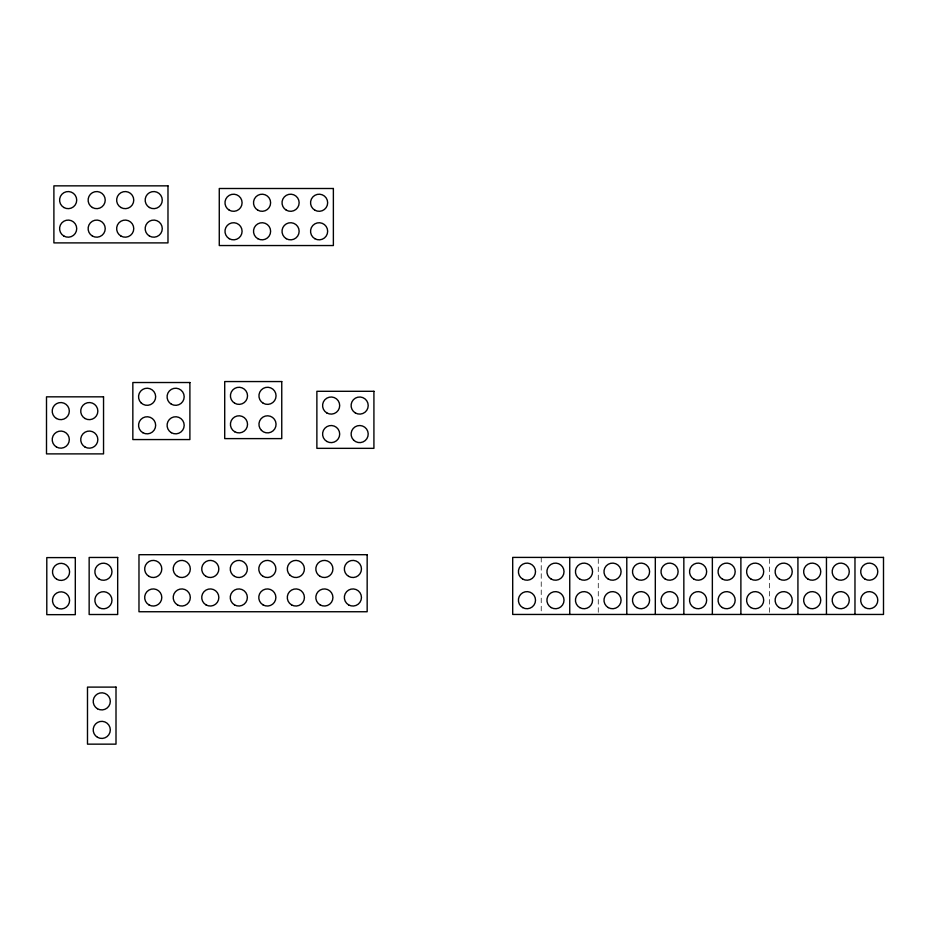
<?xml version="1.0" encoding="UTF-8"?>
<svg xmlns="http://www.w3.org/2000/svg" width="930" height="930" viewBox="0 0 930 930"><rect width="100%" height="100%" fill="white"/><g stroke="black" fill="none" stroke-linecap="round" stroke-linejoin="round"><path stroke-width="0.7" stroke-dasharray="4.65 3.49" d="M769.412 558.825L769.412 613.021M598.269 558.825L598.269 613.021M541.225 557.407L541.225 613.021"/><path stroke-width="1.4" d="M854.972 557.407L854.972 614.451M826.456 557.407L826.456 614.451M797.928 557.407L797.928 614.451M740.885 557.407L740.885 614.451M712.357 557.407L712.357 614.451M683.841 557.407L683.841 614.451M655.313 557.407L655.313 614.451M626.785 557.407L626.785 614.451M569.741 557.407L569.741 614.451M167.981 185.849L53.894 185.849L53.894 242.893L167.981 242.893L167.981 185.849M333.37 188.499L219.271 188.499L219.271 245.543L333.37 245.543L333.37 188.499M281.755 381.556L224.711 381.556L224.711 438.611L281.755 438.611L281.755 381.556M189.894 382.521L132.839 382.521L132.839 439.565L189.894 439.565L189.894 382.521M373.918 391.298L316.874 391.298L316.874 448.341L373.918 448.341L373.918 391.298M103.544 396.831L46.5 396.831L46.5 453.887L103.544 453.887L103.544 396.831M367.164 554.699L138.977 554.699L138.977 611.742L367.164 611.742L367.164 554.699M117.68 557.465L89.152 557.465L89.152 614.509L117.68 614.509L117.68 557.465M883.5 557.407L512.697 557.407L512.697 614.451L883.5 614.451L883.5 557.407M75.307 557.605L46.791 557.605L46.791 614.66L75.307 614.66L75.307 557.605M116.006 687.107L87.49 687.107L87.49 744.151L116.006 744.151L116.006 687.107M665.299 579.076A8.556 8.556 0 0 0 678.133 571.659A8.556 8.556 0 0 0 665.299 564.254A8.556 8.556 0 0 0 665.299 579.076M665.299 607.592A8.556 8.556 0 0 0 678.133 600.187A8.556 8.556 0 0 0 665.299 592.77A8.556 8.556 0 0 0 665.299 607.592M807.914 607.592A8.556 8.556 0 0 0 820.748 600.187A8.556 8.556 0 0 0 807.914 592.77A8.556 8.556 0 0 0 807.914 607.592M807.914 579.076A8.556 8.556 0 0 0 820.748 571.659A8.556 8.556 0 0 0 807.914 564.254A8.556 8.556 0 0 0 807.914 579.076M836.442 607.592A8.556 8.556 0 0 0 849.276 600.187A8.556 8.556 0 0 0 836.442 592.77A8.556 8.556 0 0 0 836.442 607.592M836.442 579.076A8.556 8.556 0 0 0 849.276 571.659A8.556 8.556 0 0 0 836.442 564.254A8.556 8.556 0 0 0 836.442 579.076M750.87 607.592A8.556 8.556 0 0 0 763.704 600.187A8.556 8.556 0 0 0 750.87 592.77A8.556 8.556 0 0 0 750.87 607.592M779.387 607.592A8.556 8.556 0 0 0 792.221 600.187A8.556 8.556 0 0 0 779.387 592.77A8.556 8.556 0 0 0 779.387 607.592M779.387 579.076A8.556 8.556 0 0 0 792.221 571.659A8.556 8.556 0 0 0 779.387 564.254A8.556 8.556 0 0 0 779.387 579.076M750.87 579.076A8.556 8.556 0 0 0 763.704 571.659A8.556 8.556 0 0 0 750.87 564.254A8.556 8.556 0 0 0 750.87 579.076M693.815 607.592A8.556 8.556 0 0 0 706.661 600.187A8.556 8.556 0 0 0 693.815 592.77A8.556 8.556 0 0 0 693.815 607.592M693.815 579.076A8.556 8.556 0 0 0 706.661 571.659A8.556 8.556 0 0 0 693.815 564.254A8.556 8.556 0 0 0 693.815 579.076M636.771 579.076A8.556 8.556 0 0 0 649.605 571.659A8.556 8.556 0 0 0 636.771 564.254A8.556 8.556 0 0 0 636.771 579.076M636.771 607.592A8.556 8.556 0 0 0 649.605 600.187A8.556 8.556 0 0 0 636.771 592.77A8.556 8.556 0 0 0 636.771 607.592M608.255 607.592A8.556 8.556 0 0 0 621.089 600.187A8.556 8.556 0 0 0 608.255 592.77A8.556 8.556 0 0 0 608.255 607.592M608.255 579.076A8.556 8.556 0 0 0 621.089 571.659A8.556 8.556 0 0 0 608.255 564.254A8.556 8.556 0 0 0 608.255 579.076M579.727 607.592A8.556 8.556 0 0 0 592.561 600.187A8.556 8.556 0 0 0 579.727 592.77A8.556 8.556 0 0 0 579.727 607.592M579.727 579.076A8.556 8.556 0 0 0 592.561 571.659A8.556 8.556 0 0 0 579.727 564.254A8.556 8.556 0 0 0 579.727 579.076M551.199 607.592A8.556 8.556 0 0 0 564.033 600.187A8.556 8.556 0 0 0 551.199 592.77A8.556 8.556 0 0 0 551.199 607.592M551.199 579.076A8.556 8.556 0 0 0 564.033 571.659A8.556 8.556 0 0 0 551.199 564.254A8.556 8.556 0 0 0 551.199 579.076M522.683 607.592A8.556 8.556 0 0 0 535.517 600.187A8.556 8.556 0 0 0 522.683 592.77A8.556 8.556 0 0 0 522.683 607.592M522.683 579.076A8.556 8.556 0 0 0 535.517 571.659A8.556 8.556 0 0 0 522.683 564.254A8.556 8.556 0 0 0 522.683 579.076M864.958 579.076A8.556 8.556 0 0 0 877.792 571.659A8.556 8.556 0 0 0 864.958 564.254A8.556 8.556 0 0 0 864.958 579.076M864.958 607.592A8.556 8.556 0 0 0 877.792 600.187A8.556 8.556 0 0 0 864.958 592.77A8.556 8.556 0 0 0 864.958 607.592M722.343 607.592A8.556 8.556 0 0 0 735.177 600.187A8.556 8.556 0 0 0 722.343 592.77A8.556 8.556 0 0 0 722.343 607.592M722.343 579.076A8.556 8.556 0 0 0 735.177 571.659A8.556 8.556 0 0 0 722.343 564.254A8.556 8.556 0 0 0 722.343 579.076M348.622 576.368A8.556 8.556 0 0 0 361.456 568.962A8.556 8.556 0 0 0 348.622 561.546A8.556 8.556 0 0 0 348.622 576.368M348.622 604.895A8.556 8.556 0 0 0 361.456 597.479A8.556 8.556 0 0 0 348.622 590.073A8.556 8.556 0 0 0 348.622 604.895M206.007 604.895A8.556 8.556 0 0 0 218.841 597.479A8.556 8.556 0 0 0 206.007 590.073A8.556 8.556 0 0 0 206.007 604.895M206.007 576.368A8.556 8.556 0 0 0 218.841 568.962A8.556 8.556 0 0 0 206.007 561.546A8.556 8.556 0 0 0 206.007 576.368M234.523 604.895A8.556 8.556 0 0 0 247.357 597.479A8.556 8.556 0 0 0 234.523 590.073A8.556 8.556 0 0 0 234.523 604.895M177.479 604.895A8.556 8.556 0 0 0 190.313 597.479A8.556 8.556 0 0 0 177.479 590.073A8.556 8.556 0 0 0 177.479 604.895M177.479 576.368A8.556 8.556 0 0 0 190.313 568.962A8.556 8.556 0 0 0 177.479 561.546A8.556 8.556 0 0 0 177.479 576.368M234.523 576.368A8.556 8.556 0 0 0 247.357 568.962A8.556 8.556 0 0 0 234.523 561.546A8.556 8.556 0 0 0 234.523 576.368M291.567 604.895A8.556 8.556 0 0 0 304.412 597.479A8.556 8.556 0 0 0 291.567 590.073A8.556 8.556 0 0 0 291.567 604.895M263.05 604.895A8.556 8.556 0 0 0 275.885 597.479A8.556 8.556 0 0 0 263.05 590.073A8.556 8.556 0 0 0 263.05 604.895M289.8 575.007A8.556 8.556 0 0 0 304.122 571.171A8.556 8.556 0 0 0 293.636 560.697A8.556 8.556 0 0 0 289.8 575.007M263.05 576.368A8.556 8.556 0 0 0 275.885 568.962A8.556 8.556 0 0 0 263.05 561.546A8.556 8.556 0 0 0 263.05 576.368M320.094 576.368A8.556 8.556 0 0 0 332.928 568.962A8.556 8.556 0 0 0 320.094 561.546A8.556 8.556 0 0 0 320.094 576.368M320.094 604.895A8.556 8.556 0 0 0 332.928 597.479A8.556 8.556 0 0 0 320.094 590.073A8.556 8.556 0 0 0 320.094 604.895M148.951 576.368A8.556 8.556 0 0 0 161.797 568.962A8.556 8.556 0 0 0 148.951 561.546A8.556 8.556 0 0 0 148.951 576.368M148.951 604.895A8.556 8.556 0 0 0 161.797 597.479A8.556 8.556 0 0 0 148.951 590.073A8.556 8.556 0 0 0 148.951 604.895M141.058 402.829A8.556 8.556 0 0 0 155.368 398.993A8.556 8.556 0 0 0 144.894 388.507A8.556 8.556 0 0 0 141.058 402.829M142.825 432.706A8.556 8.556 0 0 0 155.659 425.301A8.556 8.556 0 0 0 142.825 417.896A8.556 8.556 0 0 0 142.825 432.706M171.353 432.706A8.556 8.556 0 0 0 184.187 425.301A8.556 8.556 0 0 0 171.353 417.896A8.556 8.556 0 0 0 171.353 432.706M171.353 404.19A8.556 8.556 0 0 0 184.187 396.773A8.556 8.556 0 0 0 171.353 389.368A8.556 8.556 0 0 0 171.353 404.19M257.784 238.696A8.556 8.556 0 0 0 270.618 231.279A8.556 8.556 0 0 0 257.784 223.874A8.556 8.556 0 0 0 257.784 238.696M257.784 210.168A8.556 8.556 0 0 0 270.618 202.763A8.556 8.556 0 0 0 257.784 195.346A8.556 8.556 0 0 0 257.784 210.168M229.257 210.168A8.556 8.556 0 0 0 242.091 202.763A8.556 8.556 0 0 0 229.257 195.346A8.556 8.556 0 0 0 229.257 210.168M229.257 238.696A8.556 8.556 0 0 0 242.091 231.279A8.556 8.556 0 0 0 229.257 223.874A8.556 8.556 0 0 0 229.257 238.696M314.828 210.168A8.556 8.556 0 0 0 327.662 202.763A8.556 8.556 0 0 0 314.828 195.346A8.556 8.556 0 0 0 314.828 210.168M286.3 238.696A8.556 8.556 0 0 0 299.146 231.279A8.556 8.556 0 0 0 286.3 223.874A8.556 8.556 0 0 0 286.3 238.696M286.3 210.168A8.556 8.556 0 0 0 299.146 202.763A8.556 8.556 0 0 0 286.3 195.346A8.556 8.556 0 0 0 286.3 210.168M314.828 238.696A8.556 8.556 0 0 0 327.662 231.279A8.556 8.556 0 0 0 314.828 223.874A8.556 8.556 0 0 0 314.828 238.696M120.923 207.518A8.556 8.556 0 0 0 133.757 200.113A8.556 8.556 0 0 0 120.923 192.696A8.556 8.556 0 0 0 120.923 207.518M120.923 236.046A8.556 8.556 0 0 0 133.757 228.641A8.556 8.556 0 0 0 120.923 221.224A8.556 8.556 0 0 0 120.923 236.046M149.439 207.518A8.556 8.556 0 0 0 162.273 200.113A8.556 8.556 0 0 0 149.439 192.696A8.556 8.556 0 0 0 149.439 207.518M149.439 236.046A8.556 8.556 0 0 0 162.273 228.641A8.556 8.556 0 0 0 149.439 221.224A8.556 8.556 0 0 0 149.439 236.046M92.396 236.046A8.556 8.556 0 0 0 105.23 228.641A8.556 8.556 0 0 0 92.396 221.224A8.556 8.556 0 0 0 92.396 236.046M63.868 236.046A8.556 8.556 0 0 0 76.713 228.641A8.556 8.556 0 0 0 63.868 221.224A8.556 8.556 0 0 0 63.868 236.046M92.396 207.518A8.556 8.556 0 0 0 105.23 200.113A8.556 8.556 0 0 0 92.396 192.696A8.556 8.556 0 0 0 92.396 207.518M63.868 207.518A8.556 8.556 0 0 0 76.713 200.113A8.556 8.556 0 0 0 63.868 192.696A8.556 8.556 0 0 0 63.868 207.518M353.609 440.123A8.556 8.556 0 0 0 367.92 436.286A8.556 8.556 0 0 0 357.446 425.812A8.556 8.556 0 0 0 353.609 440.123M326.86 441.483A8.556 8.556 0 0 0 339.694 434.077A8.556 8.556 0 0 0 326.86 426.661A8.556 8.556 0 0 0 326.86 441.483M355.376 412.967A8.556 8.556 0 0 0 368.21 405.55A8.556 8.556 0 0 0 355.376 398.145A8.556 8.556 0 0 0 355.376 412.967M326.86 412.967A8.556 8.556 0 0 0 339.694 405.55A8.556 8.556 0 0 0 326.86 398.145A8.556 8.556 0 0 0 326.86 412.967M261.446 430.392A8.556 8.556 0 0 0 275.768 426.556A8.556 8.556 0 0 0 265.283 416.082A8.556 8.556 0 0 0 261.446 430.392M263.213 403.236A8.556 8.556 0 0 0 276.059 395.82A8.556 8.556 0 0 0 263.213 388.415A8.556 8.556 0 0 0 263.213 403.236M234.697 431.752A8.556 8.556 0 0 0 247.531 424.347A8.556 8.556 0 0 0 234.697 416.931A8.556 8.556 0 0 0 234.697 431.752M234.697 403.236A8.556 8.556 0 0 0 247.531 395.82A8.556 8.556 0 0 0 234.697 388.415A8.556 8.556 0 0 0 234.697 403.236M56.486 447.028A8.556 8.556 0 0 0 69.32 439.623A8.556 8.556 0 0 0 56.486 432.206A8.556 8.556 0 0 0 56.486 447.028M85.002 447.028A8.556 8.556 0 0 0 97.848 439.623A8.556 8.556 0 0 0 85.002 432.206A8.556 8.556 0 0 0 85.002 447.028M85.002 418.512A8.556 8.556 0 0 0 97.848 411.095A8.556 8.556 0 0 0 85.002 403.69A8.556 8.556 0 0 0 85.002 418.512M56.486 418.512A8.556 8.556 0 0 0 69.32 411.095A8.556 8.556 0 0 0 56.486 403.69A8.556 8.556 0 0 0 56.486 418.512M99.138 607.662A8.556 8.556 0 0 0 111.972 600.245A8.556 8.556 0 0 0 99.138 592.84A8.556 8.556 0 0 0 99.138 607.662M99.138 579.134A8.556 8.556 0 0 0 111.972 571.729A8.556 8.556 0 0 0 99.138 564.312A8.556 8.556 0 0 0 99.138 579.134M56.765 579.285A8.556 8.556 0 0 0 69.599 571.869A8.556 8.556 0 0 0 56.765 564.464A8.556 8.556 0 0 0 56.765 579.285M56.765 607.802A8.556 8.556 0 0 0 69.599 600.396A8.556 8.556 0 0 0 56.765 592.98A8.556 8.556 0 0 0 56.765 607.802M97.476 708.776A8.556 8.556 0 0 0 110.31 701.36A8.556 8.556 0 0 0 97.476 693.954A8.556 8.556 0 0 0 97.476 708.776M97.476 737.304A8.556 8.556 0 0 0 110.31 729.887A8.556 8.556 0 0 0 97.476 722.482A8.556 8.556 0 0 0 97.476 737.304"/></g></svg>
